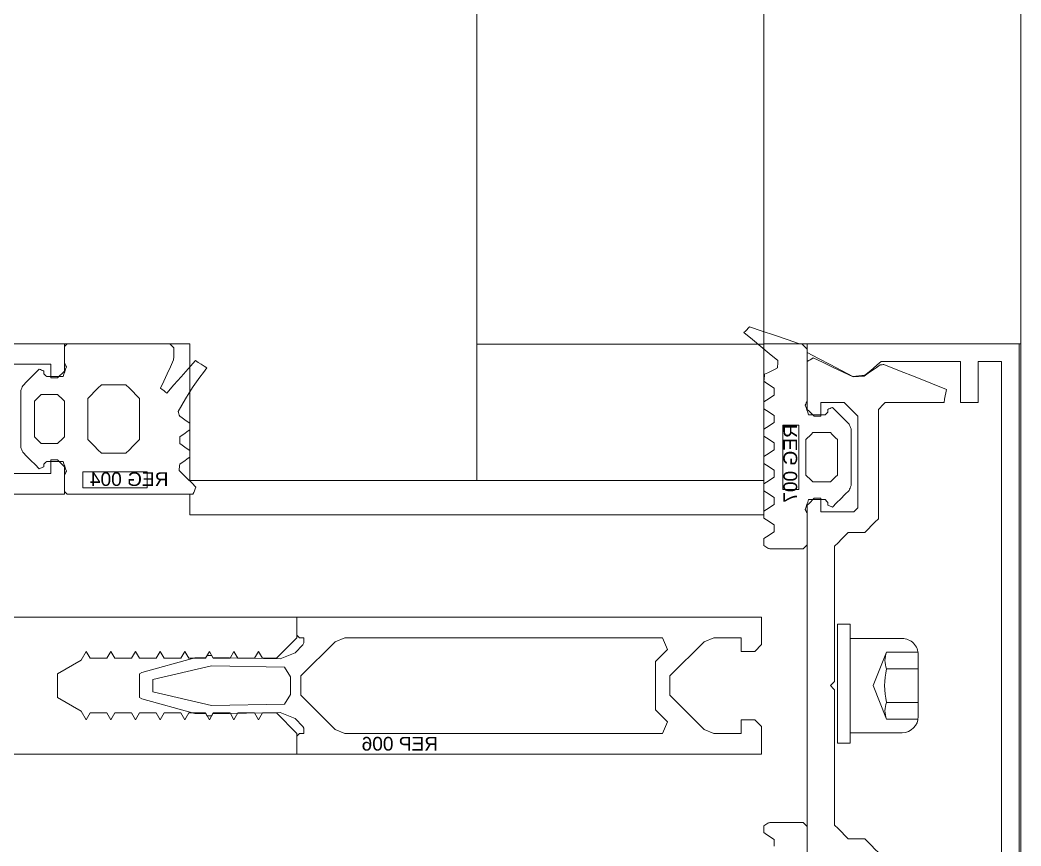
# Model space of a CAD drawing. Header units: millimetres. Extents: x 97 to 214665, y -4577 to 61202.
# Drawn here: x 178824.9 to 178898.1, y 18043.3 to 18103.7 of the extents above; entities that cross this region are included whole.
import ezdxf

# ---------------------------------------------------------------- set-up
doc = ezdxf.new("R2010")
doc.units = ezdxf.units.MM
for name, color, linetype, lineweight in [('A-GLAZ-____-MCUT', 151, 'Continuous', 9), ('A-GLAZ-____-OTLN', 151, 'Continuous', 9), ('A-GLAZ-CURT-OTLN', 52, 'Continuous', 9), ('A-GLAZ-CWMG-MCUT', 51, 'Continuous', 9), ('A-GLAZ-CWMG-OTLN', 51, 'Continuous', 9), ('G-XREF-____-OTLN', 8, 'Continuous', 9)]:
    doc.layers.add(name, color=color, linetype=linetype, lineweight=lineweight)
doc.styles.add('Arial', font='arial.ttf', dxfattribs={"height": 1})

# ---------------------------------------------------------------- blocks, each defined once
blk = doc.blocks.new('PNS_Панель прямоугольная2 - Нр_Стекло - 40мм-39391796-О_АИ_ПП_4_200_Целиком')
at = {"layer": 'A-GLAZ-____-OTLN', "lineweight": 5}
h = blk.add_hatch(dxfattribs=at)
h.set_pattern_fill('FP_145', color=256, style=0, pattern_type=2)
h.set_pattern_definition([(135, (18427.5, -121460.2), (-282.8427, -282.8427), [200, -600]), (135, (18527.5, -121660.2), (-282.8427, -282.8427), [600, -200]), (135, (18627.5, -121260.2), (-282.8427, -282.8427), [200, -600])])
h.paths.add_polyline_path([(457.5, 0), (-457.5, 0), (-457.5, -21), (-447.5, -21), (-447.5, -40), (447.5, -40), (447.5, -21), (457.5, -21)])
at = {"layer": 'A-GLAZ-____-MCUT', "color": 10, "lineweight": 5}
blk.add_line((457.5, 0), (-457.5, 0), dxfattribs=at)
at = {"layer": 'A-GLAZ-____-OTLN', "color": 10, "lineweight": 5}
blk.add_line((-457.5, 0), (457.5, 0), dxfattribs=at)
blk = doc.blocks.new('Прямоугольный импост - Рядовой 50х200-V95-О_АИ_ПП_4_200_Целиком')
at = {"layer": 'A-GLAZ-CWMG-OTLN', "color": 10, "lineweight": 5}
for p, q in [((121381.2, 18080), (121381.2, 18975)), ((121400, 18080), (121400, 18975)), ((121381.2, 18079.978), (121360.2, 18079.978))]:
    blk.add_line(p, q, dxfattribs=at)
blk = doc.blocks.new('Прямоугольный импост - Рядовой 50х200-39391410-О_АИ_ПП_4_200_Целиком')
at = {"layer": 'A-GLAZ-CWMG-MCUT', "color": 90}
for p, q in [((-25, 28.094), (-25, 160.2)), ((-25, 21), (-25, 24.344)), ((-15, 21), (-25, 21)), ((-15, -21), (-15, 21)), ((-25, -39.8), (-25, -21)), ((-25, -21), (-15, -21)), ((25, -39.8), (-25, -39.8))]:
    blk.add_line(p, q, dxfattribs=at)
blk = doc.blocks.new('Прямоугольный импост - 200_dwg-17677014-О_АИ_ПП_4_200_Целиком')
at = {"layer": 'G-XREF-____-OTLN', "color": 10, "lineweight": 5}
for p, q in [((227995.227, 196719.511), (227995.227, 196721.831)), ((227997.677, 196719.511), (227997.677, 196721.831)), ((227994.193, 196719.511), (227998.711, 196719.511))]:
    blk.add_line(p, q, dxfattribs=at)
at = {"layer": 'G-XREF-____-OTLN', "color": 10, "lineweight": 5, "flags": 128}
for points in [[(227991.452, 196794.968), (227991.452, 196764.968), (227992.952, 196764.968), (227994.452, 196766.468), (227994.452, 196767.479), (227993.952, 196767.768), (227994.452, 196768.056), (227994.452, 196769.279), (227993.952, 196769.568), (227994.452, 196769.856), (227994.452, 196771.079), (227993.952, 196771.368), (227994.452, 196771.656), (227994.452, 196772.879), (227993.952, 196773.168), (227994.452, 196773.456), (227994.452, 196774.679), (227993.952, 196774.968), (227994.452, 196775.256), (227994.452, 196776.479), (227993.952, 196776.768), (227994.452, 196777.056), (227994.452, 196778.279), (227993.952, 196778.568), (227994.452, 196778.856), (227994.452, 196780.079), (227993.952, 196780.368), (227994.585, 196780.733), (227995.586, 196782.468), (227997.318, 196782.468), (227998.32, 196780.733), (227998.952, 196780.368), (227998.452, 196780.079), (227998.452, 196778.856), (227998.952, 196778.568), (227998.452, 196778.279), (227998.452, 196777.056), (227998.952, 196776.768), (227998.452, 196776.479), (227998.452, 196775.256), (227998.952, 196774.968), (227998.452, 196774.679), (227998.452, 196773.456), (227998.952, 196773.168), (227998.452, 196772.879), (227998.452, 196771.656), (227998.952, 196771.368), (227998.452, 196771.079), (227998.452, 196769.856), (227998.952, 196769.568), (227998.452, 196769.279), (227998.452, 196768.056), (227998.952, 196767.768), (227998.452, 196767.479), (227998.452, 196766.468), (227999.952, 196764.968), (228001.452, 196764.968), (228001.452, 196794.968)], [(227971.452, 196911.968), (227971.452, 196781.968), (227973.452, 196781.968), (227973.952, 196782.468), (227973.952, 196782.968), (227972.952, 196782.968), (227972.952, 196787.968)], [(227980.952, 196787.968), (227980.952, 196782.968), (227979.952, 196782.968), (227979.952, 196782.468), (227980.452, 196781.968), (227982.452, 196781.968), (227982.452, 196787.951)], [(227974.523, 196785.021), (227974.22, 196784.718), (227973.917, 196784.415), (227973.614, 196784.112), (227973.311, 196783.809)], [(227974.876, 196785.168), (227974.788, 196785.131), (227974.7, 196785.094), (227974.611, 196785.058), (227974.523, 196785.021)], [(227979.028, 196785.168), (227977.99, 196785.168), (227976.952, 196785.168), (227975.914, 196785.168), (227974.876, 196785.168)], [(227979.382, 196785.021), (227979.293, 196785.058), (227979.205, 196785.094), (227979.116, 196785.131), (227979.028, 196785.168)], [(227980.594, 196783.809), (227980.291, 196784.112), (227979.988, 196784.415), (227979.685, 196784.718), (227979.382, 196785.021)], [(227975.152, 196783.668), (227975.277, 196783.793), (227975.402, 196783.918), (227975.527, 196784.043), (227975.652, 196784.168)], [(227975.652, 196784.168), (227976.302, 196784.168), (227976.952, 196784.168), (227977.602, 196784.168), (227978.252, 196784.168)], [(227978.252, 196784.168), (227978.377, 196784.043), (227978.502, 196783.918), (227978.627, 196783.793), (227978.752, 196783.668)], [(227973.311, 196783.809), (227973.346, 196783.724), (227973.382, 196783.638), (227973.417, 196783.553), (227973.452, 196783.468)], [(227973.452, 196783.468), (227973.502, 196783.468), (227973.552, 196783.468), (227973.602, 196783.468), (227973.652, 196783.468)], [(227973.652, 196783.468), (227973.702, 196783.418), (227973.752, 196783.368), (227973.802, 196783.318), (227973.852, 196783.268)], [(227975.152, 196782.468), (227975.152, 196782.768), (227975.152, 196783.068), (227975.152, 196783.368), (227975.152, 196783.668)], [(227978.752, 196783.668), (227978.752, 196783.368), (227978.752, 196783.068), (227978.752, 196782.768), (227978.752, 196782.468)], [(227980.052, 196783.268), (227980.102, 196783.318), (227980.152, 196783.368), (227980.202, 196783.418), (227980.252, 196783.468)], [(227980.252, 196783.468), (227980.302, 196783.468), (227980.352, 196783.468), (227980.402, 196783.468), (227980.452, 196783.468)], [(227980.452, 196783.468), (227980.488, 196783.553), (227980.523, 196783.638), (227980.558, 196783.724), (227980.594, 196783.809)], [(227973.852, 196783.268), (227973.852, 196782.967), (227973.852, 196782.666), (227973.852, 196782.366), (227973.852, 196782.065)], [(227980.052, 196782.065), (227980.052, 196782.366), (227980.052, 196782.666), (227980.052, 196782.967), (227980.052, 196783.268)], [(227971.652, 196781.968), (227971.602, 196781.918), (227971.552, 196781.868), (227971.502, 196781.818), (227971.452, 196781.768)], [(227972.826, 196781.968), (227972.532, 196781.968), (227972.239, 196781.968), (227971.946, 196781.968), (227971.652, 196781.968)], [(227973.139, 196781.816), (227973.061, 196781.854), (227972.982, 196781.892), (227972.904, 196781.93), (227972.826, 196781.968)], [(227973.852, 196782.065), (227973.674, 196782.003), (227973.496, 196781.941), (227973.317, 196781.879), (227973.139, 196781.816)], [(227975.652, 196781.968), (227975.527, 196782.093), (227975.402, 196782.218), (227975.277, 196782.343), (227975.152, 196782.468)], [(227978.252, 196781.968), (227977.602, 196781.968), (227976.952, 196781.968), (227976.302, 196781.968), (227975.652, 196781.968)], [(227978.752, 196782.468), (227978.627, 196782.343), (227978.502, 196782.218), (227978.377, 196782.093), (227978.252, 196781.968)], [(227980.765, 196781.816), (227980.587, 196781.879), (227980.409, 196781.941), (227980.231, 196782.003), (227980.052, 196782.065)], [(227981.079, 196781.968), (227981, 196781.93), (227980.922, 196781.892), (227980.844, 196781.854), (227980.765, 196781.816)], [(227982.252, 196781.968), (227981.959, 196781.968), (227981.665, 196781.968), (227981.372, 196781.968), (227981.079, 196781.968)], [(227982.452, 196781.768), (227982.402, 196781.818), (227982.352, 196781.868), (227982.302, 196781.918), (227982.252, 196781.968)], [(227971.452, 196781.768), (227971.452, 196779.893), (227971.452, 196778.018), (227971.452, 196776.143), (227971.452, 196774.268)], [(227982.452, 196772.568), (227982.452, 196774.868), (227982.452, 196777.168), (227982.452, 196779.468), (227982.452, 196781.768)], [(227974.452, 196779.268), (227974.702, 196779.518), (227974.952, 196779.768), (227975.202, 196780.018), (227975.452, 196780.268)], [(227975.452, 196780.268), (227976.202, 196780.268), (227976.952, 196780.268), (227977.702, 196780.268), (227978.452, 196780.268)], [(227978.452, 196780.268), (227978.702, 196780.018), (227978.952, 196779.768), (227979.202, 196779.518), (227979.452, 196779.268)], [(227974.452, 196777.468), (227974.452, 196777.918), (227974.452, 196778.368), (227974.452, 196778.818), (227974.452, 196779.268)], [(227979.452, 196779.268), (227979.452, 196778.818), (227979.452, 196778.368), (227979.452, 196777.918), (227979.452, 196777.468)], [(227975.452, 196776.468), (227975.202, 196776.718), (227974.952, 196776.968), (227974.702, 196777.218), (227974.452, 196777.468)], [(227979.452, 196777.468), (227979.202, 196777.218), (227978.952, 196776.968), (227978.702, 196776.718), (227978.452, 196776.468)], [(227978.452, 196776.468), (227977.702, 196776.468), (227976.952, 196776.468), (227976.202, 196776.468), (227975.452, 196776.468)], [(227972.616, 196773.982), (227973.137, 196774.221), (227973.659, 196774.461), (227974.181, 196774.7), (227974.703, 196774.939)], [(227974.703, 196774.939), (227974.792, 196774.824), (227974.882, 196774.708), (227974.971, 196774.592), (227975.061, 196774.476)], [(227971.452, 196774.268), (227971.527, 196774.193), (227971.602, 196774.118), (227971.677, 196774.043), (227971.752, 196773.968)], [(227971.752, 196773.968), (227971.968, 196773.971), (227972.184, 196773.975), (227972.4, 196773.978), (227972.616, 196773.982)], [(227975.061, 196774.476), (227974.467, 196773.955), (227973.873, 196773.433), (227973.28, 196772.912), (227972.686, 196772.391)], [(227974.587, 196772.562), (227975.04, 196772.834), (227975.492, 196773.105), (227975.945, 196773.377), (227976.397, 196773.648)], [(227976.397, 196773.648), (227976.486, 196773.62), (227976.574, 196773.592), (227976.663, 196773.565), (227976.751, 196773.537)], [(227976.751, 196773.537), (227976.878, 196773.352), (227977.004, 196773.168), (227977.13, 196772.983), (227977.256, 196772.798)], [(227977.751, 196772.798), (227977.878, 196772.983), (227978.004, 196773.168), (227978.13, 196773.352), (227978.256, 196773.537)], [(227978.256, 196773.537), (227978.38, 196773.537), (227978.504, 196773.537), (227978.628, 196773.537), (227978.751, 196773.537)], [(227978.751, 196773.537), (227978.878, 196773.352), (227979.004, 196773.168), (227979.13, 196772.983), (227979.256, 196772.798)], [(227979.751, 196772.798), (227979.878, 196772.983), (227980.004, 196773.168), (227980.13, 196773.352), (227980.256, 196773.537)], [(227980.256, 196773.537), (227980.371, 196773.548), (227980.486, 196773.558), (227980.601, 196773.569), (227980.716, 196773.58)], [(227980.716, 196773.58), (227981.022, 196773.274), (227981.328, 196772.968), (227981.634, 196772.661), (227981.94, 196772.355)], [(227971.852, 196730.798), (227983.952, 196730.798), (227983.952, 196772.798), (227982.452, 196772.798)], [(227972.686, 196772.391), (227972.819, 196772.179), (227972.952, 196771.968), (227973.085, 196771.756), (227973.219, 196771.544)], [(227973.219, 196771.544), (227973.561, 196771.799), (227973.903, 196772.053), (227974.245, 196772.308), (227974.587, 196772.562)], [(227977.256, 196772.798), (227977.38, 196772.798), (227977.504, 196772.798), (227977.628, 196772.798), (227977.751, 196772.798)], [(227979.256, 196772.798), (227979.38, 196772.798), (227979.504, 196772.798), (227979.628, 196772.798), (227979.751, 196772.798)], [(227981.94, 196772.355), (227982.068, 196772.408), (227982.196, 196772.461), (227982.324, 196772.514), (227982.452, 196772.568)], [(227970.64, 196732.263), (227970.534, 196732.159), (227970.427, 196732.055), (227970.321, 196731.951), (227970.214, 196731.847)], [(227972.687, 196729.788), (227972.176, 196730.407), (227971.664, 196731.025), (227971.152, 196731.644), (227970.64, 196732.263)], [(227970.214, 196731.847), (227970.524, 196730.934), (227970.833, 196730.021), (227971.143, 196729.109), (227971.452, 196728.196)], [(227973.682, 196730.759), (227973.567, 196730.519), (227973.452, 196730.279), (227973.338, 196730.039), (227973.223, 196729.8)], [(227974.2, 196730.798), (227974.07, 196730.788), (227973.941, 196730.778), (227973.811, 196730.768), (227973.682, 196730.759)], [(227974.705, 196730.06), (227974.578, 196730.244), (227974.452, 196730.429), (227974.326, 196730.614), (227974.2, 196730.798)], [(227975.705, 196730.798), (227975.578, 196730.614), (227975.452, 196730.429), (227975.326, 196730.244), (227975.2, 196730.06)], [(227976.2, 196730.798), (227976.076, 196730.798), (227975.952, 196730.798), (227975.828, 196730.798), (227975.705, 196730.798)], [(227976.705, 196730.06), (227976.578, 196730.244), (227976.452, 196730.429), (227976.326, 196730.614), (227976.2, 196730.798)], [(227977.705, 196730.798), (227977.578, 196730.614), (227977.452, 196730.429), (227977.326, 196730.244), (227977.2, 196730.06)], [(227978.2, 196730.798), (227978.076, 196730.798), (227977.952, 196730.798), (227977.828, 196730.798), (227977.705, 196730.798)], [(227978.705, 196730.06), (227978.578, 196730.244), (227978.452, 196730.429), (227978.326, 196730.614), (227978.2, 196730.798)], [(227979.705, 196730.798), (227979.578, 196730.614), (227979.452, 196730.429), (227979.326, 196730.244), (227979.2, 196730.06)], [(227980.2, 196730.798), (227980.076, 196730.798), (227979.952, 196730.798), (227979.828, 196730.798), (227979.705, 196730.798)], [(227980.705, 196730.06), (227980.578, 196730.244), (227980.452, 196730.429), (227980.326, 196730.614), (227980.2, 196730.798)], [(227981.705, 196730.798), (227981.578, 196730.614), (227981.452, 196730.429), (227981.326, 196730.244), (227981.2, 196730.06)], [(227982.2, 196730.798), (227982.076, 196730.798), (227981.952, 196730.798), (227981.828, 196730.798), (227981.705, 196730.798)], [(227982.705, 196730.06), (227982.578, 196730.244), (227982.452, 196730.429), (227982.326, 196730.614), (227982.2, 196730.798)], [(227983.705, 196730.798), (227983.578, 196730.614), (227983.452, 196730.429), (227983.326, 196730.244), (227983.2, 196730.06)], [(227984.2, 196730.798), (227984.076, 196730.798), (227983.952, 196730.798), (227983.828, 196730.798), (227983.705, 196730.798)], [(227984.705, 196730.06), (227984.578, 196730.244), (227984.452, 196730.429), (227984.326, 196730.614), (227984.2, 196730.798)], [(227985.705, 196730.798), (227985.578, 196730.614), (227985.452, 196730.429), (227985.326, 196730.244), (227985.2, 196730.06)], [(227986.2, 196730.798), (227986.076, 196730.798), (227985.952, 196730.798), (227985.828, 196730.798), (227985.705, 196730.798)], [(227986.4, 196730.506), (227986.35, 196730.579), (227986.3, 196730.652), (227986.25, 196730.725), (227986.2, 196730.798)], [(228006.705, 196730.798), (228006.655, 196730.725), (228006.605, 196730.652), (228006.555, 196730.579), (228006.505, 196730.506)], [(228007.2, 196730.798), (228007.076, 196730.798), (228006.952, 196730.798), (228006.828, 196730.798), (228006.705, 196730.798)], [(228007.705, 196730.06), (228007.578, 196730.244), (228007.452, 196730.429), (228007.326, 196730.614), (228007.2, 196730.798)], [(227975.2, 196730.06), (227975.076, 196730.06), (227974.952, 196730.06), (227974.828, 196730.06), (227974.705, 196730.06)], [(227977.2, 196730.06), (227977.076, 196730.06), (227976.952, 196730.06), (227976.828, 196730.06), (227976.705, 196730.06)], [(227979.2, 196730.06), (227979.076, 196730.06), (227978.952, 196730.06), (227978.828, 196730.06), (227978.705, 196730.06)], [(227981.2, 196730.06), (227981.076, 196730.06), (227980.952, 196730.06), (227980.828, 196730.06), (227980.705, 196730.06)], [(227983.2, 196730.06), (227983.076, 196730.06), (227982.952, 196730.06), (227982.828, 196730.06), (227982.705, 196730.06)], [(227985.2, 196730.06), (227985.076, 196730.06), (227984.952, 196730.06), (227984.828, 196730.06), (227984.705, 196730.06)], [(227986.452, 196730.336), (227986.439, 196730.379), (227986.426, 196730.421), (227986.413, 196730.463), (227986.4, 196730.506)], [(227986.452, 196727.929), (227986.452, 196728.531), (227986.452, 196729.133), (227986.452, 196729.735), (227986.452, 196730.336)], [(228006.505, 196730.506), (228006.491, 196730.463), (228006.478, 196730.421), (228006.465, 196730.379), (228006.452, 196730.336)], [(228006.452, 196730.336), (228006.452, 196729.735), (228006.452, 196729.133), (228006.452, 196728.531), (228006.452, 196727.929)], [(228008.2, 196730.06), (228008.076, 196730.06), (228007.952, 196730.06), (228007.828, 196730.06), (228007.705, 196730.06)], [(227973.223, 196729.8), (227973.089, 196729.797), (227972.955, 196729.794), (227972.821, 196729.791), (227972.687, 196729.788)], [(227971.452, 196728.196), (227971.452, 196728.154), (227971.452, 196728.113), (227971.452, 196728.071), (227971.452, 196728.029)], [(227971.452, 196728.029), (227971.552, 196727.929), (227971.652, 196727.829), (227971.752, 196727.729), (227971.852, 196727.629)], [(227975.626, 196727.629), (227975.704, 196727.667), (227975.782, 196727.705), (227975.861, 196727.742), (227975.939, 196727.78)], [(227975.939, 196727.78), (227976.117, 196727.718), (227976.296, 196727.656), (227976.474, 196727.594), (227976.652, 196727.531)], [(227977.952, 196727.229), (227978.077, 196727.354), (227978.202, 196727.479), (227978.327, 196727.604), (227978.452, 196727.729)], [(227978.452, 196727.729), (227979.102, 196727.729), (227979.752, 196727.729), (227980.402, 196727.729), (227981.052, 196727.729)], [(227981.052, 196727.729), (227981.177, 196727.604), (227981.302, 196727.479), (227981.427, 196727.354), (227981.552, 196727.229)], [(227982.852, 196727.531), (227983.031, 196727.594), (227983.209, 196727.656), (227983.387, 196727.718), (227983.565, 196727.78)], [(227983.565, 196727.78), (227983.644, 196727.742), (227983.722, 196727.705), (227983.8, 196727.667), (227983.879, 196727.629)], [(227986.152, 196727.629), (227986.227, 196727.704), (227986.302, 196727.779), (227986.377, 196727.854), (227986.452, 196727.929)], [(228006.452, 196727.929), (228006.527, 196727.854), (228006.602, 196727.779), (228006.677, 196727.704), (228006.752, 196727.629)], [(227972.093, 196727.629), (227971.933, 196727.629), (227971.772, 196727.629), (227971.612, 196727.629), (227971.452, 196727.629)], [(227971.452, 196727.629), (227971.452, 196723.754), (227971.452, 196719.879), (227971.452, 196716.004), (227971.452, 196712.129)], [(227971.852, 196727.629), (227972.796, 196727.629), (227973.739, 196727.629), (227974.682, 196727.629), (227975.626, 196727.629)], [(227973.859, 196724.304), (227973.417, 196725.136), (227972.976, 196725.967), (227972.534, 196726.798), (227972.093, 196727.629)], [(227972.752, 196727.629), (227972.684, 196727.522), (227972.617, 196727.415), (227972.549, 196727.307), (227972.481, 196727.2)], [(227972.481, 196727.2), (227972.83, 196726.468), (227973.178, 196725.736), (227973.526, 196725.005), (227973.875, 196724.273)], [(227976.252, 196727.629), (227975.377, 196727.629), (227974.502, 196727.629), (227973.627, 196727.629), (227972.752, 196727.629)], [(227976.752, 196727.129), (227976.627, 196727.254), (227976.502, 196727.379), (227976.377, 196727.504), (227976.252, 196727.629)], [(227976.652, 196727.531), (227976.652, 196727.231), (227976.652, 196726.93), (227976.652, 196726.63), (227976.652, 196726.329)], [(227976.752, 196726.629), (227976.752, 196726.754), (227976.752, 196726.879), (227976.752, 196727.004), (227976.752, 196727.129)], [(227977.952, 196725.929), (227977.952, 196726.254), (227977.952, 196726.579), (227977.952, 196726.904), (227977.952, 196727.229)], [(227981.552, 196727.229), (227981.552, 196726.904), (227981.552, 196726.579), (227981.552, 196726.254), (227981.552, 196725.929)], [(227983.252, 196727.629), (227983.127, 196727.504), (227983.002, 196727.379), (227982.877, 196727.254), (227982.752, 196727.129)], [(227982.752, 196727.129), (227982.752, 196727.004), (227982.752, 196726.879), (227982.752, 196726.754), (227982.752, 196726.629)], [(227982.852, 196726.329), (227982.852, 196726.63), (227982.852, 196726.93), (227982.852, 196727.231), (227982.852, 196727.531)], [(228009.652, 196727.629), (228003.052, 196727.629), (227996.452, 196727.629), (227989.852, 196727.629), (227983.252, 196727.629)], [(227983.879, 196727.629), (227984.447, 196727.629), (227985.015, 196727.629), (227985.584, 196727.629), (227986.152, 196727.629)], [(228006.752, 196727.629), (228007.321, 196727.629), (228007.889, 196727.629), (228008.457, 196727.629), (228009.026, 196727.629)], [(227975.752, 196724.929), (227975.752, 196725.354), (227975.752, 196725.779), (227975.752, 196726.204), (227975.752, 196726.629)], [(227975.752, 196726.629), (227976.002, 196726.629), (227976.252, 196726.629), (227976.502, 196726.629), (227976.752, 196726.629)], [(227976.652, 196726.329), (227976.602, 196726.279), (227976.552, 196726.229), (227976.502, 196726.179), (227976.452, 196726.129)], [(227982.752, 196726.629), (227983.002, 196726.629), (227983.252, 196726.629), (227983.502, 196726.629), (227983.752, 196726.629)], [(227983.052, 196726.129), (227983.002, 196726.179), (227982.952, 196726.229), (227982.902, 196726.279), (227982.852, 196726.329)], [(227983.752, 196726.629), (227983.752, 196726.029), (227983.752, 196725.429), (227983.752, 196724.829), (227983.752, 196724.229)], [(227976.252, 196726.129), (227976.217, 196726.044), (227976.182, 196725.958), (227976.146, 196725.873), (227976.111, 196725.788)], [(227976.111, 196725.788), (227976.414, 196725.485), (227976.717, 196725.182), (227977.02, 196724.879), (227977.323, 196724.575)], [(227976.452, 196726.129), (227976.402, 196726.129), (227976.352, 196726.129), (227976.302, 196726.129), (227976.252, 196726.129)], [(227978.452, 196725.429), (227978.327, 196725.554), (227978.202, 196725.679), (227978.077, 196725.804), (227977.952, 196725.929)], [(227981.552, 196725.929), (227981.427, 196725.804), (227981.302, 196725.679), (227981.177, 196725.554), (227981.052, 196725.429)], [(227982.182, 196724.575), (227982.485, 196724.879), (227982.788, 196725.182), (227983.091, 196725.485), (227983.394, 196725.788)], [(227983.252, 196726.129), (227983.202, 196726.129), (227983.152, 196726.129), (227983.102, 196726.129), (227983.052, 196726.129)], [(227983.394, 196725.788), (227983.358, 196725.873), (227983.323, 196725.958), (227983.288, 196726.044), (227983.252, 196726.129)], [(227985.252, 196724.629), (227985.502, 196724.879), (227985.752, 196725.129), (227986.002, 196725.379), (227986.252, 196725.629)], [(227986.252, 196725.629), (227988.727, 196725.629), (227991.202, 196725.629), (227993.677, 196725.629), (227996.152, 196725.629)], [(227996.152, 196725.629), (227996.227, 196725.704), (227996.302, 196725.779), (227996.377, 196725.854), (227996.452, 196725.929)], [(227996.452, 196725.929), (227996.527, 196725.854), (227996.602, 196725.779), (227996.677, 196725.704), (227996.752, 196725.629)], [(227996.752, 196725.629), (227999.227, 196725.629), (228001.702, 196725.629), (228004.177, 196725.629), (228006.652, 196725.629)], [(228006.652, 196725.629), (228006.902, 196725.379), (228007.152, 196725.129), (228007.402, 196724.879), (228007.652, 196724.629)], [(227976.752, 196723.929), (227976.502, 196724.179), (227976.252, 196724.429), (227976.002, 196724.679), (227975.752, 196724.929)], [(227981.052, 196725.429), (227980.402, 196725.429), (227979.752, 196725.429), (227979.102, 196725.429), (227978.452, 196725.429)], [(227973.761, 196723.409), (227973.785, 196723.633), (227973.81, 196723.857), (227973.834, 196724.081), (227973.859, 196724.304)], [(227973.875, 196724.273), (227973.859, 196724.074), (227973.843, 196723.875), (227973.828, 196723.676), (227973.812, 196723.477)], [(227977.323, 196724.575), (227977.411, 196724.539), (227977.5, 196724.502), (227977.588, 196724.466), (227977.676, 196724.429)], [(227977.676, 196724.429), (227978.714, 196724.429), (227979.752, 196724.429), (227980.79, 196724.429), (227981.828, 196724.429)], [(227981.828, 196724.429), (227981.916, 196724.466), (227982.005, 196724.502), (227982.093, 196724.539), (227982.182, 196724.575)], [(227983.752, 196724.229), (227983.677, 196724.154), (227983.602, 196724.079), (227983.527, 196724.004), (227983.452, 196723.929)], [(227985.252, 196723.429), (227985.252, 196723.729), (227985.252, 196724.029), (227985.252, 196724.329), (227985.252, 196724.629)], [(227999.897, 196720.696), (227999.897, 196724.496), (227993.008, 196724.496), (227993.008, 196720.696)], [(228007.652, 196724.629), (228007.652, 196724.329), (228007.652, 196724.029), (228007.652, 196723.729), (228007.652, 196723.429)], [(227972.752, 196722.229), (227973.004, 196722.524), (227973.256, 196722.819), (227973.508, 196723.114), (227973.761, 196723.409)], [(227973.812, 196723.477), (227973.61, 196723.182), (227973.408, 196722.888), (227973.207, 196722.593), (227973.005, 196722.299)], [(227983.452, 196723.929), (227981.777, 196723.929), (227980.102, 196723.929), (227978.427, 196723.929), (227976.752, 196723.929)], [(227984.252, 196722.429), (227984.502, 196722.679), (227984.752, 196722.929), (227985.002, 196723.179), (227985.252, 196723.429)], [(228007.652, 196723.429), (228007.902, 196723.179), (228008.152, 196722.929), (228008.402, 196722.679), (228008.652, 196722.429)], [(227998.902, 196719.511), (227998.902, 196721.831), (227996.452, 196722.814), (227994.002, 196721.831), (227994.002, 196719.511)], [(227972.752, 196716.429), (227972.752, 196717.879), (227972.752, 196719.329), (227972.752, 196720.779), (227972.752, 196722.229)], [(227973.005, 196722.299), (227972.997, 196722.229), (227972.989, 196722.159), (227972.981, 196722.088), (227972.973, 196722.018)], [(227972.973, 196722.018), (227973.427, 196720.875), (227973.88, 196719.732), (227974.334, 196718.588), (227974.787, 196717.445)], [(227975.752, 196721.929), (227975.877, 196722.054), (227976.002, 196722.179), (227976.127, 196722.304), (227976.252, 196722.429)], [(227975.752, 196717.629), (227975.752, 196718.704), (227975.752, 196719.779), (227975.752, 196720.854), (227975.752, 196721.929)], [(227976.252, 196722.429), (227978.252, 196722.429), (227980.252, 196722.429), (227982.252, 196722.429), (227984.252, 196722.429)], [(227974.787, 196717.445), (227975.029, 196717.491), (227975.27, 196717.537), (227975.511, 196717.583), (227975.752, 196717.629)], [(227975.752, 196716.429), (227975.002, 196716.429), (227974.252, 196716.429), (227973.502, 196716.429), (227972.752, 196716.429)], [(227975.752, 196715.129), (227975.752, 196715.454), (227975.752, 196715.779), (227975.752, 196716.104), (227975.752, 196716.429)], [(227972.752, 196713.429), (227972.752, 196713.854), (227972.752, 196714.279), (227972.752, 196714.704), (227972.752, 196715.129)], [(227972.752, 196715.129), (227973.502, 196715.129), (227974.252, 196715.129), (227975.002, 196715.129), (227975.752, 196715.129)], [(228020.152, 196713.429), (228008.302, 196713.429), (227996.452, 196713.429), (227984.602, 196713.429), (227972.752, 196713.429)], [(227971.452, 196712.129), (227983.952, 196712.129), (227996.452, 196712.129), (228008.952, 196712.129), (228021.452, 196712.129)]]:
    blk.add_lwpolyline(points, dxfattribs=at)
for points in [[(227980.822, 196775.926), (227981.991, 196775.926), (227981.991, 196780.625), (227980.822, 196780.625)], [(227998.652, 196771.541), (227998.652, 196771.194), (227998.502, 196771.108), (227998.416, 196766.187), (227998.855, 196765.1), (227999.429, 196764.526), (227999.571, 196764.468), (227999.952, 196764.468), (227999.952, 196764.768), (228000.152, 196764.968), (228001.452, 196764.968), (228001.452, 196730.967), (227999.452, 196730.967), (227998.952, 196731.467), (227998.952, 196732.467), (227999.952, 196732.467), (227999.952, 196734.468), (227999.659, 196735.175), (227997.159, 196737.675), (227995.745, 196737.675), (227993.245, 196735.175), (227992.952, 196734.468), (227992.952, 196732.467), (227993.952, 196732.467), (227993.952, 196731.467), (227993.452, 196730.967), (227991.452, 196730.967), (227991.452, 196764.968), (227992.752, 196764.968), (227992.952, 196764.768), (227992.952, 196764.468), (227993.334, 196764.468), (227993.475, 196764.526), (227994.049, 196765.1), (227994.488, 196766.187), (227994.402, 196771.108), (227994.252, 196771.194), (227994.252, 196771.541), (227994.402, 196771.627), (227994.416, 196772.435), (227995.487, 196776.295), (227995.586, 196776.467), (227997.318, 196776.467), (227997.418, 196776.295), (227998.488, 196772.435), (227998.502, 196771.627)], [(227997.811, 196765.875), (227997.904, 196771.2), (227996.896, 196775.498), (227996.008, 196775.498), (227995.001, 196771.2), (227995.094, 196765.875), (227995.798, 196765.428), (227997.106, 196765.428)], [(227998.22, 196738.735), (227999.099, 196737.857), (227999.952, 196738.21), (227999.952, 196761.468), (227999.659, 196762.175), (227997.159, 196764.675), (227995.745, 196764.675), (227993.245, 196762.175), (227992.952, 196761.468), (227992.952, 196738.21), (227993.806, 196737.857), (227994.684, 196738.735)], [(227982.102, 196728.241), (227982.102, 196729.41), (227977.402, 196729.41), (227977.402, 196728.241)], [(227991.956, 196724.496), (227991.956, 196725.417), (228000.648, 196725.417), (228000.648, 196724.496)]]:
    blk.add_lwpolyline(points, close=True, dxfattribs=at)
at = {"layer": 'G-XREF-____-OTLN', "color": 10, "lineweight": 5}
for centre, radius, start, end in [((227994.615, 196720.278), 1.669, 68.47275, 111.52725), ((227996.452, 196716.781), 5.196, 76.36435, 103.63565), ((227998.29, 196720.278), 1.669, 68.47275, 111.52725), ((227994.193, 196720.696), 1.186, 180, 270), ((227998.711, 196720.696), 1.186, 270, 0)]:
    blk.add_arc(centre, radius, start, end, dxfattribs=at)
blk = doc.blocks.new('Прямоугольный импост - 200_dwg-V118-О_АИ_ПП_4_200_Целиком')
at = {"layer": 'G-XREF-____-OTLN', "color": 10, "lineweight": 5}
for p, q in [((227995.227, 196719.511), (227995.227, 196721.831)), ((227997.677, 196719.511), (227997.677, 196721.831)), ((227994.193, 196719.511), (227998.711, 196719.511))]:
    blk.add_line(p, q, dxfattribs=at)
at = {"layer": 'G-XREF-____-OTLN', "color": 10, "lineweight": 5, "flags": 128}
for points in [[(227991.452, 196794.968), (227991.452, 196764.968), (227992.952, 196764.968), (227994.452, 196766.468), (227994.452, 196767.479), (227993.952, 196767.768), (227994.452, 196768.056), (227994.452, 196769.279), (227993.952, 196769.568), (227994.452, 196769.856), (227994.452, 196771.079), (227993.952, 196771.368), (227994.452, 196771.656), (227994.452, 196772.879), (227993.952, 196773.168), (227994.452, 196773.456), (227994.452, 196774.679), (227993.952, 196774.968), (227994.452, 196775.256), (227994.452, 196776.479), (227993.952, 196776.768), (227994.452, 196777.056), (227994.452, 196778.279), (227993.952, 196778.568), (227994.452, 196778.856), (227994.452, 196780.079), (227993.952, 196780.368), (227994.585, 196780.733), (227995.586, 196782.468), (227997.318, 196782.468), (227998.32, 196780.733), (227998.952, 196780.368), (227998.452, 196780.079), (227998.452, 196778.856), (227998.952, 196778.568), (227998.452, 196778.279), (227998.452, 196777.056), (227998.952, 196776.768), (227998.452, 196776.479), (227998.452, 196775.256), (227998.952, 196774.968), (227998.452, 196774.679), (227998.452, 196773.456), (227998.952, 196773.168), (227998.452, 196772.879), (227998.452, 196771.656), (227998.952, 196771.368), (227998.452, 196771.079), (227998.452, 196769.856), (227998.952, 196769.568), (227998.452, 196769.279), (227998.452, 196768.056), (227998.952, 196767.768), (227998.452, 196767.479), (227998.452, 196766.468), (227999.952, 196764.968), (228001.452, 196764.968), (228001.452, 196794.968)], [(227971.452, 196911.968), (227971.452, 196781.968), (227973.452, 196781.968), (227973.952, 196782.468), (227973.952, 196782.968), (227972.952, 196782.968), (227972.952, 196787.968)], [(227980.952, 196787.968), (227980.952, 196782.968), (227979.952, 196782.968), (227979.952, 196782.468), (227980.452, 196781.968), (227982.452, 196781.968), (227982.452, 196787.951)], [(227974.523, 196785.021), (227974.22, 196784.718), (227973.917, 196784.415), (227973.614, 196784.112), (227973.311, 196783.809)], [(227974.876, 196785.168), (227974.788, 196785.131), (227974.7, 196785.094), (227974.611, 196785.058), (227974.523, 196785.021)], [(227979.028, 196785.168), (227977.99, 196785.168), (227976.952, 196785.168), (227975.914, 196785.168), (227974.876, 196785.168)], [(227979.382, 196785.021), (227979.293, 196785.058), (227979.205, 196785.094), (227979.116, 196785.131), (227979.028, 196785.168)], [(227980.594, 196783.809), (227980.291, 196784.112), (227979.988, 196784.415), (227979.685, 196784.718), (227979.382, 196785.021)], [(227975.152, 196783.668), (227975.277, 196783.793), (227975.402, 196783.918), (227975.527, 196784.043), (227975.652, 196784.168)], [(227975.652, 196784.168), (227976.302, 196784.168), (227976.952, 196784.168), (227977.602, 196784.168), (227978.252, 196784.168)], [(227978.252, 196784.168), (227978.377, 196784.043), (227978.502, 196783.918), (227978.627, 196783.793), (227978.752, 196783.668)], [(227973.311, 196783.809), (227973.346, 196783.724), (227973.382, 196783.638), (227973.417, 196783.553), (227973.452, 196783.468)], [(227973.452, 196783.468), (227973.502, 196783.468), (227973.552, 196783.468), (227973.602, 196783.468), (227973.652, 196783.468)], [(227973.652, 196783.468), (227973.702, 196783.418), (227973.752, 196783.368), (227973.802, 196783.318), (227973.852, 196783.268)], [(227975.152, 196782.468), (227975.152, 196782.768), (227975.152, 196783.068), (227975.152, 196783.368), (227975.152, 196783.668)], [(227978.752, 196783.668), (227978.752, 196783.368), (227978.752, 196783.068), (227978.752, 196782.768), (227978.752, 196782.468)], [(227980.052, 196783.268), (227980.102, 196783.318), (227980.152, 196783.368), (227980.202, 196783.418), (227980.252, 196783.468)], [(227980.252, 196783.468), (227980.302, 196783.468), (227980.352, 196783.468), (227980.402, 196783.468), (227980.452, 196783.468)], [(227980.452, 196783.468), (227980.488, 196783.553), (227980.523, 196783.638), (227980.558, 196783.724), (227980.594, 196783.809)], [(227973.852, 196783.268), (227973.852, 196782.967), (227973.852, 196782.666), (227973.852, 196782.366), (227973.852, 196782.065)], [(227980.052, 196782.065), (227980.052, 196782.366), (227980.052, 196782.666), (227980.052, 196782.967), (227980.052, 196783.268)], [(227971.652, 196781.968), (227971.602, 196781.918), (227971.552, 196781.868), (227971.502, 196781.818), (227971.452, 196781.768)], [(227972.826, 196781.968), (227972.532, 196781.968), (227972.239, 196781.968), (227971.946, 196781.968), (227971.652, 196781.968)], [(227973.139, 196781.816), (227973.061, 196781.854), (227972.982, 196781.892), (227972.904, 196781.93), (227972.826, 196781.968)], [(227973.852, 196782.065), (227973.674, 196782.003), (227973.496, 196781.941), (227973.317, 196781.879), (227973.139, 196781.816)], [(227975.652, 196781.968), (227975.527, 196782.093), (227975.402, 196782.218), (227975.277, 196782.343), (227975.152, 196782.468)], [(227978.252, 196781.968), (227977.602, 196781.968), (227976.952, 196781.968), (227976.302, 196781.968), (227975.652, 196781.968)], [(227978.752, 196782.468), (227978.627, 196782.343), (227978.502, 196782.218), (227978.377, 196782.093), (227978.252, 196781.968)], [(227980.765, 196781.816), (227980.587, 196781.879), (227980.409, 196781.941), (227980.231, 196782.003), (227980.052, 196782.065)], [(227981.079, 196781.968), (227981, 196781.93), (227980.922, 196781.892), (227980.844, 196781.854), (227980.765, 196781.816)], [(227982.252, 196781.968), (227981.959, 196781.968), (227981.665, 196781.968), (227981.372, 196781.968), (227981.079, 196781.968)], [(227982.452, 196781.768), (227982.402, 196781.818), (227982.352, 196781.868), (227982.302, 196781.918), (227982.252, 196781.968)], [(227971.452, 196781.768), (227971.452, 196779.893), (227971.452, 196778.018), (227971.452, 196776.143), (227971.452, 196774.268)], [(227982.452, 196772.568), (227982.452, 196774.868), (227982.452, 196777.168), (227982.452, 196779.468), (227982.452, 196781.768)], [(227974.452, 196779.268), (227974.702, 196779.518), (227974.952, 196779.768), (227975.202, 196780.018), (227975.452, 196780.268)], [(227975.452, 196780.268), (227976.202, 196780.268), (227976.952, 196780.268), (227977.702, 196780.268), (227978.452, 196780.268)], [(227978.452, 196780.268), (227978.702, 196780.018), (227978.952, 196779.768), (227979.202, 196779.518), (227979.452, 196779.268)], [(227974.452, 196777.468), (227974.452, 196777.918), (227974.452, 196778.368), (227974.452, 196778.818), (227974.452, 196779.268)], [(227979.452, 196779.268), (227979.452, 196778.818), (227979.452, 196778.368), (227979.452, 196777.918), (227979.452, 196777.468)], [(227975.452, 196776.468), (227975.202, 196776.718), (227974.952, 196776.968), (227974.702, 196777.218), (227974.452, 196777.468)], [(227979.452, 196777.468), (227979.202, 196777.218), (227978.952, 196776.968), (227978.702, 196776.718), (227978.452, 196776.468)], [(227978.452, 196776.468), (227977.702, 196776.468), (227976.952, 196776.468), (227976.202, 196776.468), (227975.452, 196776.468)], [(227972.616, 196773.982), (227973.137, 196774.221), (227973.659, 196774.461), (227974.181, 196774.7), (227974.703, 196774.939)], [(227974.703, 196774.939), (227974.792, 196774.824), (227974.882, 196774.708), (227974.971, 196774.592), (227975.061, 196774.476)], [(227971.452, 196774.268), (227971.527, 196774.193), (227971.602, 196774.118), (227971.677, 196774.043), (227971.752, 196773.968)], [(227971.752, 196773.968), (227971.968, 196773.971), (227972.184, 196773.975), (227972.4, 196773.978), (227972.616, 196773.982)], [(227975.061, 196774.476), (227974.467, 196773.955), (227973.873, 196773.433), (227973.28, 196772.912), (227972.686, 196772.391)], [(227974.587, 196772.562), (227975.04, 196772.834), (227975.492, 196773.105), (227975.945, 196773.377), (227976.397, 196773.648)], [(227976.397, 196773.648), (227976.486, 196773.62), (227976.574, 196773.592), (227976.663, 196773.565), (227976.751, 196773.537)], [(227976.751, 196773.537), (227976.878, 196773.352), (227977.004, 196773.168), (227977.13, 196772.983), (227977.256, 196772.798)], [(227977.751, 196772.798), (227977.878, 196772.983), (227978.004, 196773.168), (227978.13, 196773.352), (227978.256, 196773.537)], [(227978.256, 196773.537), (227978.38, 196773.537), (227978.504, 196773.537), (227978.628, 196773.537), (227978.751, 196773.537)], [(227978.751, 196773.537), (227978.878, 196773.352), (227979.004, 196773.168), (227979.13, 196772.983), (227979.256, 196772.798)], [(227979.751, 196772.798), (227979.878, 196772.983), (227980.004, 196773.168), (227980.13, 196773.352), (227980.256, 196773.537)], [(227980.256, 196773.537), (227980.371, 196773.548), (227980.486, 196773.558), (227980.601, 196773.569), (227980.716, 196773.58)], [(227980.716, 196773.58), (227981.022, 196773.274), (227981.328, 196772.968), (227981.634, 196772.661), (227981.94, 196772.355)], [(227971.852, 196730.798), (227983.952, 196730.798), (227983.952, 196772.798), (227982.452, 196772.798)], [(227972.686, 196772.391), (227972.819, 196772.179), (227972.952, 196771.968), (227973.085, 196771.756), (227973.219, 196771.544)], [(227973.219, 196771.544), (227973.561, 196771.799), (227973.903, 196772.053), (227974.245, 196772.308), (227974.587, 196772.562)], [(227977.256, 196772.798), (227977.38, 196772.798), (227977.504, 196772.798), (227977.628, 196772.798), (227977.751, 196772.798)], [(227979.256, 196772.798), (227979.38, 196772.798), (227979.504, 196772.798), (227979.628, 196772.798), (227979.751, 196772.798)], [(227981.94, 196772.355), (227982.068, 196772.408), (227982.196, 196772.461), (227982.324, 196772.514), (227982.452, 196772.568)], [(227970.64, 196732.263), (227970.534, 196732.159), (227970.427, 196732.055), (227970.321, 196731.951), (227970.214, 196731.847)], [(227972.687, 196729.788), (227972.176, 196730.407), (227971.664, 196731.025), (227971.152, 196731.644), (227970.64, 196732.263)], [(227970.214, 196731.847), (227970.524, 196730.934), (227970.833, 196730.021), (227971.143, 196729.109), (227971.452, 196728.196)], [(227973.682, 196730.759), (227973.567, 196730.519), (227973.452, 196730.279), (227973.338, 196730.039), (227973.223, 196729.8)], [(227974.2, 196730.798), (227974.07, 196730.788), (227973.941, 196730.778), (227973.811, 196730.768), (227973.682, 196730.759)], [(227974.705, 196730.06), (227974.578, 196730.244), (227974.452, 196730.429), (227974.326, 196730.614), (227974.2, 196730.798)], [(227975.705, 196730.798), (227975.578, 196730.614), (227975.452, 196730.429), (227975.326, 196730.244), (227975.2, 196730.06)], [(227976.2, 196730.798), (227976.076, 196730.798), (227975.952, 196730.798), (227975.828, 196730.798), (227975.705, 196730.798)], [(227976.705, 196730.06), (227976.578, 196730.244), (227976.452, 196730.429), (227976.326, 196730.614), (227976.2, 196730.798)], [(227977.705, 196730.798), (227977.578, 196730.614), (227977.452, 196730.429), (227977.326, 196730.244), (227977.2, 196730.06)], [(227978.2, 196730.798), (227978.076, 196730.798), (227977.952, 196730.798), (227977.828, 196730.798), (227977.705, 196730.798)], [(227978.705, 196730.06), (227978.578, 196730.244), (227978.452, 196730.429), (227978.326, 196730.614), (227978.2, 196730.798)], [(227979.705, 196730.798), (227979.578, 196730.614), (227979.452, 196730.429), (227979.326, 196730.244), (227979.2, 196730.06)], [(227980.2, 196730.798), (227980.076, 196730.798), (227979.952, 196730.798), (227979.828, 196730.798), (227979.705, 196730.798)], [(227980.705, 196730.06), (227980.578, 196730.244), (227980.452, 196730.429), (227980.326, 196730.614), (227980.2, 196730.798)], [(227981.705, 196730.798), (227981.578, 196730.614), (227981.452, 196730.429), (227981.326, 196730.244), (227981.2, 196730.06)], [(227982.2, 196730.798), (227982.076, 196730.798), (227981.952, 196730.798), (227981.828, 196730.798), (227981.705, 196730.798)], [(227982.705, 196730.06), (227982.578, 196730.244), (227982.452, 196730.429), (227982.326, 196730.614), (227982.2, 196730.798)], [(227983.705, 196730.798), (227983.578, 196730.614), (227983.452, 196730.429), (227983.326, 196730.244), (227983.2, 196730.06)], [(227984.2, 196730.798), (227984.076, 196730.798), (227983.952, 196730.798), (227983.828, 196730.798), (227983.705, 196730.798)], [(227984.705, 196730.06), (227984.578, 196730.244), (227984.452, 196730.429), (227984.326, 196730.614), (227984.2, 196730.798)], [(227985.705, 196730.798), (227985.578, 196730.614), (227985.452, 196730.429), (227985.326, 196730.244), (227985.2, 196730.06)], [(227986.2, 196730.798), (227986.076, 196730.798), (227985.952, 196730.798), (227985.828, 196730.798), (227985.705, 196730.798)], [(227986.4, 196730.506), (227986.35, 196730.579), (227986.3, 196730.652), (227986.25, 196730.725), (227986.2, 196730.798)], [(228006.705, 196730.798), (228006.655, 196730.725), (228006.605, 196730.652), (228006.555, 196730.579), (228006.505, 196730.506)], [(228007.2, 196730.798), (228007.076, 196730.798), (228006.952, 196730.798), (228006.828, 196730.798), (228006.705, 196730.798)], [(228007.705, 196730.06), (228007.578, 196730.244), (228007.452, 196730.429), (228007.326, 196730.614), (228007.2, 196730.798)], [(227975.2, 196730.06), (227975.076, 196730.06), (227974.952, 196730.06), (227974.828, 196730.06), (227974.705, 196730.06)], [(227977.2, 196730.06), (227977.076, 196730.06), (227976.952, 196730.06), (227976.828, 196730.06), (227976.705, 196730.06)], [(227979.2, 196730.06), (227979.076, 196730.06), (227978.952, 196730.06), (227978.828, 196730.06), (227978.705, 196730.06)], [(227981.2, 196730.06), (227981.076, 196730.06), (227980.952, 196730.06), (227980.828, 196730.06), (227980.705, 196730.06)], [(227983.2, 196730.06), (227983.076, 196730.06), (227982.952, 196730.06), (227982.828, 196730.06), (227982.705, 196730.06)], [(227985.2, 196730.06), (227985.076, 196730.06), (227984.952, 196730.06), (227984.828, 196730.06), (227984.705, 196730.06)], [(227986.452, 196730.336), (227986.439, 196730.379), (227986.426, 196730.421), (227986.413, 196730.463), (227986.4, 196730.506)], [(227986.452, 196727.929), (227986.452, 196728.531), (227986.452, 196729.133), (227986.452, 196729.735), (227986.452, 196730.336)], [(228006.505, 196730.506), (228006.491, 196730.463), (228006.478, 196730.421), (228006.465, 196730.379), (228006.452, 196730.336)], [(228006.452, 196730.336), (228006.452, 196729.735), (228006.452, 196729.133), (228006.452, 196728.531), (228006.452, 196727.929)], [(228008.2, 196730.06), (228008.076, 196730.06), (228007.952, 196730.06), (228007.828, 196730.06), (228007.705, 196730.06)], [(227973.223, 196729.8), (227973.089, 196729.797), (227972.955, 196729.794), (227972.821, 196729.791), (227972.687, 196729.788)], [(227971.452, 196728.196), (227971.452, 196728.154), (227971.452, 196728.113), (227971.452, 196728.071), (227971.452, 196728.029)], [(227971.452, 196728.029), (227971.552, 196727.929), (227971.652, 196727.829), (227971.752, 196727.729), (227971.852, 196727.629)], [(227975.626, 196727.629), (227975.704, 196727.667), (227975.782, 196727.705), (227975.861, 196727.742), (227975.939, 196727.78)], [(227975.939, 196727.78), (227976.117, 196727.718), (227976.296, 196727.656), (227976.474, 196727.594), (227976.652, 196727.531)], [(227977.952, 196727.229), (227978.077, 196727.354), (227978.202, 196727.479), (227978.327, 196727.604), (227978.452, 196727.729)], [(227978.452, 196727.729), (227979.102, 196727.729), (227979.752, 196727.729), (227980.402, 196727.729), (227981.052, 196727.729)], [(227981.052, 196727.729), (227981.177, 196727.604), (227981.302, 196727.479), (227981.427, 196727.354), (227981.552, 196727.229)], [(227982.852, 196727.531), (227983.031, 196727.594), (227983.209, 196727.656), (227983.387, 196727.718), (227983.565, 196727.78)], [(227983.565, 196727.78), (227983.644, 196727.742), (227983.722, 196727.705), (227983.8, 196727.667), (227983.879, 196727.629)], [(227986.152, 196727.629), (227986.227, 196727.704), (227986.302, 196727.779), (227986.377, 196727.854), (227986.452, 196727.929)], [(228006.452, 196727.929), (228006.527, 196727.854), (228006.602, 196727.779), (228006.677, 196727.704), (228006.752, 196727.629)], [(227972.093, 196727.629), (227971.933, 196727.629), (227971.772, 196727.629), (227971.612, 196727.629), (227971.452, 196727.629)], [(227971.452, 196727.629), (227971.452, 196723.754), (227971.452, 196719.879), (227971.452, 196716.004), (227971.452, 196712.129)], [(227971.852, 196727.629), (227972.796, 196727.629), (227973.739, 196727.629), (227974.682, 196727.629), (227975.626, 196727.629)], [(227973.859, 196724.304), (227973.417, 196725.136), (227972.976, 196725.967), (227972.534, 196726.798), (227972.093, 196727.629)], [(227972.752, 196727.629), (227972.684, 196727.522), (227972.617, 196727.415), (227972.549, 196727.307), (227972.481, 196727.2)], [(227972.481, 196727.2), (227972.83, 196726.468), (227973.178, 196725.736), (227973.526, 196725.005), (227973.875, 196724.273)], [(227976.252, 196727.629), (227975.377, 196727.629), (227974.502, 196727.629), (227973.627, 196727.629), (227972.752, 196727.629)], [(227976.752, 196727.129), (227976.627, 196727.254), (227976.502, 196727.379), (227976.377, 196727.504), (227976.252, 196727.629)], [(227976.652, 196727.531), (227976.652, 196727.231), (227976.652, 196726.93), (227976.652, 196726.63), (227976.652, 196726.329)], [(227976.752, 196726.629), (227976.752, 196726.754), (227976.752, 196726.879), (227976.752, 196727.004), (227976.752, 196727.129)], [(227977.952, 196725.929), (227977.952, 196726.254), (227977.952, 196726.579), (227977.952, 196726.904), (227977.952, 196727.229)], [(227981.552, 196727.229), (227981.552, 196726.904), (227981.552, 196726.579), (227981.552, 196726.254), (227981.552, 196725.929)], [(227983.252, 196727.629), (227983.127, 196727.504), (227983.002, 196727.379), (227982.877, 196727.254), (227982.752, 196727.129)], [(227982.752, 196727.129), (227982.752, 196727.004), (227982.752, 196726.879), (227982.752, 196726.754), (227982.752, 196726.629)], [(227982.852, 196726.329), (227982.852, 196726.63), (227982.852, 196726.93), (227982.852, 196727.231), (227982.852, 196727.531)], [(228009.652, 196727.629), (228003.052, 196727.629), (227996.452, 196727.629), (227989.852, 196727.629), (227983.252, 196727.629)], [(227983.879, 196727.629), (227984.447, 196727.629), (227985.015, 196727.629), (227985.584, 196727.629), (227986.152, 196727.629)], [(228006.752, 196727.629), (228007.321, 196727.629), (228007.889, 196727.629), (228008.457, 196727.629), (228009.026, 196727.629)], [(227975.752, 196724.929), (227975.752, 196725.354), (227975.752, 196725.779), (227975.752, 196726.204), (227975.752, 196726.629)], [(227975.752, 196726.629), (227976.002, 196726.629), (227976.252, 196726.629), (227976.502, 196726.629), (227976.752, 196726.629)], [(227976.652, 196726.329), (227976.602, 196726.279), (227976.552, 196726.229), (227976.502, 196726.179), (227976.452, 196726.129)], [(227982.752, 196726.629), (227983.002, 196726.629), (227983.252, 196726.629), (227983.502, 196726.629), (227983.752, 196726.629)], [(227983.052, 196726.129), (227983.002, 196726.179), (227982.952, 196726.229), (227982.902, 196726.279), (227982.852, 196726.329)], [(227983.752, 196726.629), (227983.752, 196726.029), (227983.752, 196725.429), (227983.752, 196724.829), (227983.752, 196724.229)], [(227976.252, 196726.129), (227976.217, 196726.044), (227976.182, 196725.958), (227976.146, 196725.873), (227976.111, 196725.788)], [(227976.111, 196725.788), (227976.414, 196725.485), (227976.717, 196725.182), (227977.02, 196724.879), (227977.323, 196724.575)], [(227976.452, 196726.129), (227976.402, 196726.129), (227976.352, 196726.129), (227976.302, 196726.129), (227976.252, 196726.129)], [(227978.452, 196725.429), (227978.327, 196725.554), (227978.202, 196725.679), (227978.077, 196725.804), (227977.952, 196725.929)], [(227981.552, 196725.929), (227981.427, 196725.804), (227981.302, 196725.679), (227981.177, 196725.554), (227981.052, 196725.429)], [(227982.182, 196724.575), (227982.485, 196724.879), (227982.788, 196725.182), (227983.091, 196725.485), (227983.394, 196725.788)], [(227983.252, 196726.129), (227983.202, 196726.129), (227983.152, 196726.129), (227983.102, 196726.129), (227983.052, 196726.129)], [(227983.394, 196725.788), (227983.358, 196725.873), (227983.323, 196725.958), (227983.288, 196726.044), (227983.252, 196726.129)], [(227985.252, 196724.629), (227985.502, 196724.879), (227985.752, 196725.129), (227986.002, 196725.379), (227986.252, 196725.629)], [(227986.252, 196725.629), (227988.727, 196725.629), (227991.202, 196725.629), (227993.677, 196725.629), (227996.152, 196725.629)], [(227996.152, 196725.629), (227996.227, 196725.704), (227996.302, 196725.779), (227996.377, 196725.854), (227996.452, 196725.929)], [(227996.452, 196725.929), (227996.527, 196725.854), (227996.602, 196725.779), (227996.677, 196725.704), (227996.752, 196725.629)], [(227996.752, 196725.629), (227999.227, 196725.629), (228001.702, 196725.629), (228004.177, 196725.629), (228006.652, 196725.629)], [(228006.652, 196725.629), (228006.902, 196725.379), (228007.152, 196725.129), (228007.402, 196724.879), (228007.652, 196724.629)], [(227976.752, 196723.929), (227976.502, 196724.179), (227976.252, 196724.429), (227976.002, 196724.679), (227975.752, 196724.929)], [(227981.052, 196725.429), (227980.402, 196725.429), (227979.752, 196725.429), (227979.102, 196725.429), (227978.452, 196725.429)], [(227973.761, 196723.409), (227973.785, 196723.633), (227973.81, 196723.857), (227973.834, 196724.081), (227973.859, 196724.304)], [(227973.875, 196724.273), (227973.859, 196724.074), (227973.843, 196723.875), (227973.828, 196723.676), (227973.812, 196723.477)], [(227977.323, 196724.575), (227977.411, 196724.539), (227977.5, 196724.502), (227977.588, 196724.466), (227977.676, 196724.429)], [(227977.676, 196724.429), (227978.714, 196724.429), (227979.752, 196724.429), (227980.79, 196724.429), (227981.828, 196724.429)], [(227981.828, 196724.429), (227981.916, 196724.466), (227982.005, 196724.502), (227982.093, 196724.539), (227982.182, 196724.575)], [(227983.752, 196724.229), (227983.677, 196724.154), (227983.602, 196724.079), (227983.527, 196724.004), (227983.452, 196723.929)], [(227985.252, 196723.429), (227985.252, 196723.729), (227985.252, 196724.029), (227985.252, 196724.329), (227985.252, 196724.629)], [(227999.897, 196720.696), (227999.897, 196724.496), (227993.008, 196724.496), (227993.008, 196720.696)], [(228007.652, 196724.629), (228007.652, 196724.329), (228007.652, 196724.029), (228007.652, 196723.729), (228007.652, 196723.429)], [(227972.752, 196722.229), (227973.004, 196722.524), (227973.256, 196722.819), (227973.508, 196723.114), (227973.761, 196723.409)], [(227973.812, 196723.477), (227973.61, 196723.182), (227973.408, 196722.888), (227973.207, 196722.593), (227973.005, 196722.299)], [(227983.452, 196723.929), (227981.777, 196723.929), (227980.102, 196723.929), (227978.427, 196723.929), (227976.752, 196723.929)], [(227984.252, 196722.429), (227984.502, 196722.679), (227984.752, 196722.929), (227985.002, 196723.179), (227985.252, 196723.429)], [(228007.652, 196723.429), (228007.902, 196723.179), (228008.152, 196722.929), (228008.402, 196722.679), (228008.652, 196722.429)], [(227998.902, 196719.511), (227998.902, 196721.831), (227996.452, 196722.814), (227994.002, 196721.831), (227994.002, 196719.511)], [(227972.752, 196716.429), (227972.752, 196717.879), (227972.752, 196719.329), (227972.752, 196720.779), (227972.752, 196722.229)], [(227973.005, 196722.299), (227972.997, 196722.229), (227972.989, 196722.159), (227972.981, 196722.088), (227972.973, 196722.018)], [(227972.973, 196722.018), (227973.427, 196720.875), (227973.88, 196719.732), (227974.334, 196718.588), (227974.787, 196717.445)], [(227975.752, 196721.929), (227975.877, 196722.054), (227976.002, 196722.179), (227976.127, 196722.304), (227976.252, 196722.429)], [(227975.752, 196717.629), (227975.752, 196718.704), (227975.752, 196719.779), (227975.752, 196720.854), (227975.752, 196721.929)], [(227976.252, 196722.429), (227978.252, 196722.429), (227980.252, 196722.429), (227982.252, 196722.429), (227984.252, 196722.429)], [(227974.787, 196717.445), (227975.029, 196717.491), (227975.27, 196717.537), (227975.511, 196717.583), (227975.752, 196717.629)], [(227975.752, 196716.429), (227975.002, 196716.429), (227974.252, 196716.429), (227973.502, 196716.429), (227972.752, 196716.429)], [(227975.752, 196715.129), (227975.752, 196715.454), (227975.752, 196715.779), (227975.752, 196716.104), (227975.752, 196716.429)], [(227972.752, 196713.429), (227972.752, 196713.854), (227972.752, 196714.279), (227972.752, 196714.704), (227972.752, 196715.129)], [(227972.752, 196715.129), (227973.502, 196715.129), (227974.252, 196715.129), (227975.002, 196715.129), (227975.752, 196715.129)], [(228020.152, 196713.429), (228008.302, 196713.429), (227996.452, 196713.429), (227984.602, 196713.429), (227972.752, 196713.429)], [(227971.452, 196712.129), (227983.952, 196712.129), (227996.452, 196712.129), (228008.952, 196712.129), (228021.452, 196712.129)]]:
    blk.add_lwpolyline(points, dxfattribs=at)
for points in [[(227980.822, 196775.926), (227981.991, 196775.926), (227981.991, 196780.625), (227980.822, 196780.625)], [(227998.652, 196771.541), (227998.652, 196771.194), (227998.502, 196771.108), (227998.416, 196766.187), (227998.855, 196765.1), (227999.429, 196764.526), (227999.571, 196764.468), (227999.952, 196764.468), (227999.952, 196764.768), (228000.152, 196764.968), (228001.452, 196764.968), (228001.452, 196730.967), (227999.452, 196730.967), (227998.952, 196731.467), (227998.952, 196732.467), (227999.952, 196732.467), (227999.952, 196734.468), (227999.659, 196735.175), (227997.159, 196737.675), (227995.745, 196737.675), (227993.245, 196735.175), (227992.952, 196734.468), (227992.952, 196732.467), (227993.952, 196732.467), (227993.952, 196731.467), (227993.452, 196730.967), (227991.452, 196730.967), (227991.452, 196764.968), (227992.752, 196764.968), (227992.952, 196764.768), (227992.952, 196764.468), (227993.334, 196764.468), (227993.475, 196764.526), (227994.049, 196765.1), (227994.488, 196766.187), (227994.402, 196771.108), (227994.252, 196771.194), (227994.252, 196771.541), (227994.402, 196771.627), (227994.416, 196772.435), (227995.487, 196776.295), (227995.586, 196776.467), (227997.318, 196776.467), (227997.418, 196776.295), (227998.488, 196772.435), (227998.502, 196771.627)], [(227997.811, 196765.875), (227997.904, 196771.2), (227996.896, 196775.498), (227996.008, 196775.498), (227995.001, 196771.2), (227995.094, 196765.875), (227995.798, 196765.428), (227997.106, 196765.428)], [(227998.22, 196738.735), (227999.099, 196737.857), (227999.952, 196738.21), (227999.952, 196761.468), (227999.659, 196762.175), (227997.159, 196764.675), (227995.745, 196764.675), (227993.245, 196762.175), (227992.952, 196761.468), (227992.952, 196738.21), (227993.806, 196737.857), (227994.684, 196738.735)], [(227982.102, 196728.241), (227982.102, 196729.41), (227977.402, 196729.41), (227977.402, 196728.241)], [(227991.956, 196724.496), (227991.956, 196725.417), (228000.648, 196725.417), (228000.648, 196724.496)]]:
    blk.add_lwpolyline(points, close=True, dxfattribs=at)
at = {"layer": 'G-XREF-____-OTLN', "color": 10, "lineweight": 5}
for centre, radius, start, end in [((227994.615, 196720.278), 1.669, 68.47275, 111.52725), ((227996.452, 196716.781), 5.196, 76.36435, 103.63565), ((227998.29, 196720.278), 1.669, 68.47275, 111.52725), ((227994.193, 196720.696), 1.186, 180, 270), ((227998.711, 196720.696), 1.186, 270, 0)]:
    blk.add_arc(centre, radius, start, end, dxfattribs=at)
at = {"layer": 'G-XREF-____-OTLN', "color": 7, "lineweight": 5, "char_height": 1, "attachment_point": 1, "rotation": 90, "line_spacing_factor": 0.941778, "style": 'Arial'}
for s, insert, width in [('REG 004', (227980.85, 196774.359), 6.86838), ('REP 006', (228000.2, 196754.638), 6.68473)]:
    blk.add_mtext(s, dxfattribs=dict(at, insert=insert, width=width))
at = {"layer": 'G-XREF-____-OTLN', "color": 7, "lineweight": 5, "insert": (227977.335, 196729.37), "char_height": 1, "width": 6.86838, "attachment_point": 1, "line_spacing_factor": 0.941778, "style": 'Arial'}
blk.add_mtext('REG 007', dxfattribs=at)
blk = doc.blocks.new('Прямоугольный импост - 42х50х200h-V158-О_АИ_ПП_4_200_Целиком')
for name in ['Прямоугольный импост - 200_dwg-17677014-О_АИ_ПП_4_200_Целиком', 'Прямоугольный импост - 200_dwg-V118-О_АИ_ПП_4_200_Целиком']:
    blk.add_blockref(name, (-227996.452, -196751.798))
blk = doc.blocks.new('0083_СОШ675_АР_R22_rvt-1-О_АИ_ПП_4_200_Целиком')
at = {"layer": 'A-GLAZ-CURT-OTLN', "color": 90, "lineweight": 9, "rotation": 270}
blk.add_blockref('PNS_Панель прямоугольная2 - Нр_Стекло - 40мм-39391796-О_АИ_ПП_4_200_Целиком', (121360.2, 18527.5), dxfattribs=at)
at = {"layer": 'A-GLAZ-CWMG-OTLN', "color": 90, "lineweight": 9}
blk.add_blockref('Прямоугольный импост - Рядовой 50х200-V95-О_АИ_ПП_4_200_Целиком', (0, 0), dxfattribs=at)
at = {"layer": 'A-GLAZ-CWMG-OTLN', "color": 90, "lineweight": 9, "extrusion": (0, 0, -1), "rotation": 270}
for name in ['Прямоугольный импост - 42х50х200h-V158-О_АИ_ПП_4_200_Целиком', 'Прямоугольный импост - Рядовой 50х200-39391410-О_АИ_ПП_4_200_Целиком']:
    blk.add_blockref(name, (-121360.2, 18055), dxfattribs=at)

msp = doc.modelspace()

# ---------------------------------------------------------------- block references
at = {"color": 250, "lineweight": 5}
msp.add_blockref('0083_СОШ675_АР_R22_rvt-1-О_АИ_ПП_4_200_Целиком', (57498.114412, 0), dxfattribs=at)

doc.saveas('drawing.dxf')
